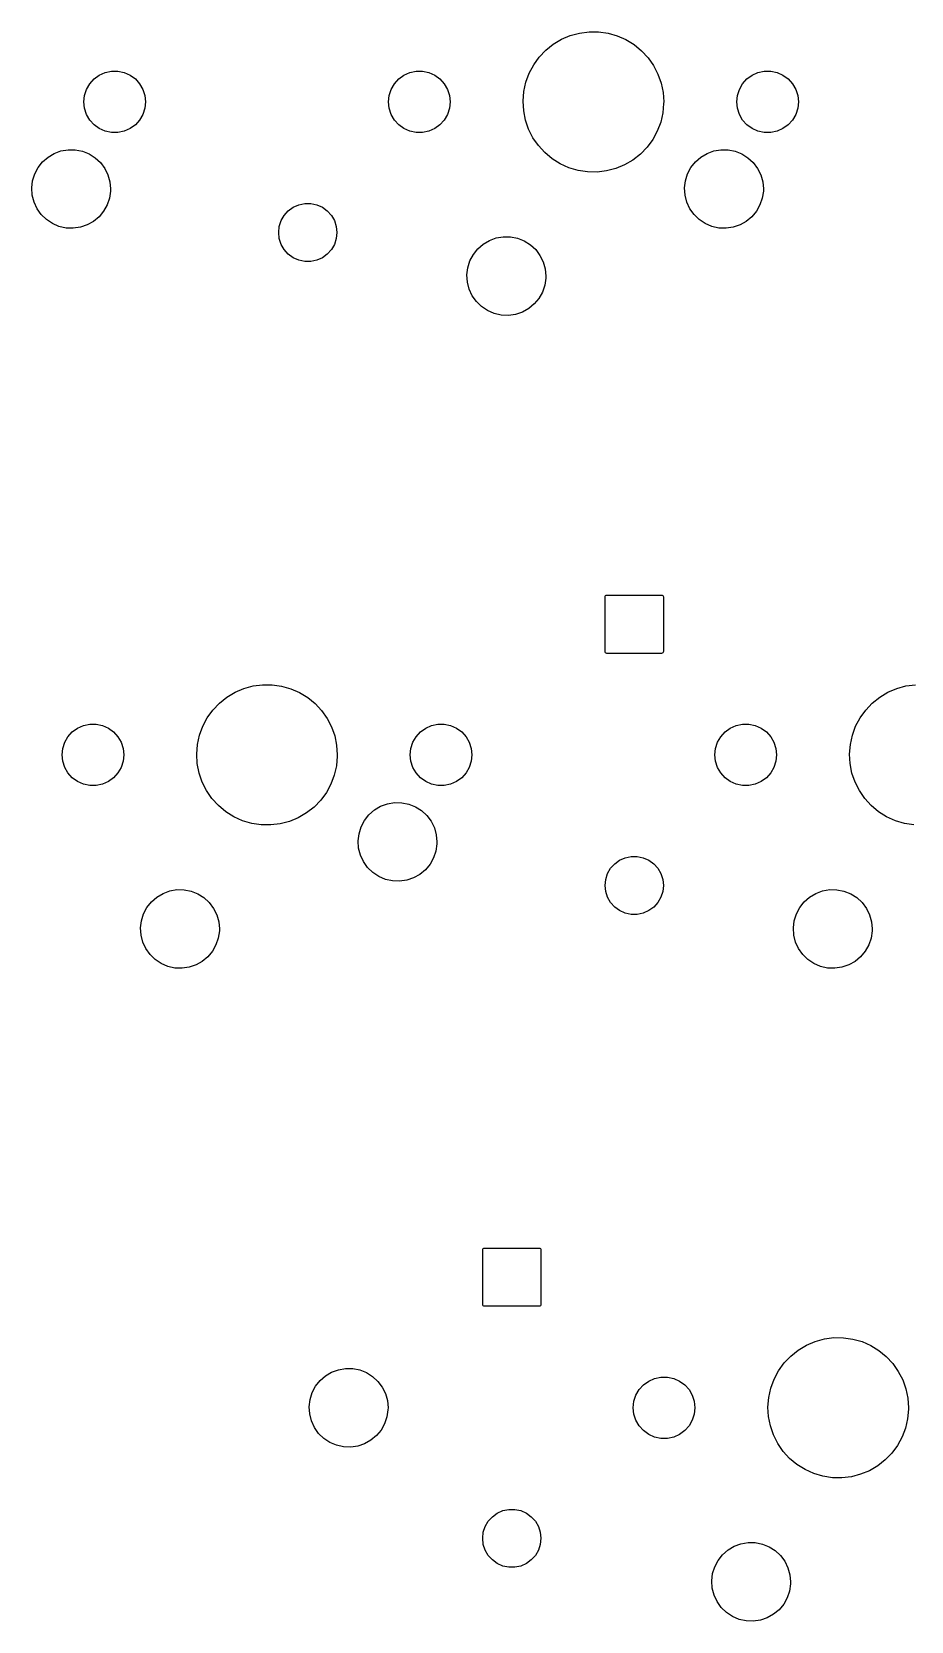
# Model space of a CAD drawing. Extents: x -119 to 120, y -47 to 51.
# Drawn here: x 31.24 to 56.9, y -44.33 to 2.05 of the extents above; entities that cross this region are included whole.
import ezdxf

# ---------------------------------------------------------------- set-up
doc = ezdxf.new("R2010")
doc.units = 0
doc.layers.add('BLACK', color=7, linetype='CONTINUOUS')

msp = doc.modelspace()

# ---------------------------------------------------------------- linework, layer by layer
at = {"layer": 'BLACK', "linetype": 'CONTINUOUS'}
for p, q in [((46.6943, 1.82656), (46.9508, 1.93597)), ((46.9508, 1.93597), (47.2198, 2.00956)), ((47.2198, 2.00956), (47.4963, 2.04595)), ((47.4963, 2.04595), (47.7751, 2.04449)), ((47.7751, 2.04449), (48.0512, 2.0052)), ((48.0512, 2.0052), (48.3194, 1.92881)), ((48.3194, 1.92881), (48.5748, 1.81672)), ((46.0454, 1.30672), (46.2374, 1.509)), ((46.2374, 1.509), (46.455, 1.68336)), ((46.455, 1.68336), (46.6943, 1.82656)), ((48.5748, 1.81672), (48.8125, 1.67101)), ((48.8125, 1.67101), (49.0283, 1.49439)), ((49.0283, 1.49439), (49.2181, 1.29011)), ((45.7522, 0.83381), (45.8827, 1.08026)), ((45.8827, 1.08026), (46.0454, 1.30672)), ((49.2181, 1.29011), (49.3785, 1.06195)), ((49.3785, 1.06195), (49.5064, 0.814153)), ((32.8328, 0.366063), (32.9269, 0.529007)), ((32.9269, 0.529007), (33.0528, 0.66883)), ((33.0528, 0.66883), (33.205, 0.779423)), ((33.205, 0.779423), (33.3769, 0.855951)), ((33.3769, 0.855951), (33.5609, 0.89507)), ((33.5609, 0.89507), (33.7491, 0.89507)), ((33.7491, 0.89507), (33.9331, 0.855951)), ((33.9331, 0.855951), (34.105, 0.779423)), ((34.105, 0.779423), (34.2572, 0.66883)), ((34.2572, 0.66883), (34.3831, 0.529007)), ((34.3831, 0.529007), (34.4772, 0.366063)), ((41.7228, 0.366063), (41.8169, 0.529007)), ((41.8169, 0.529007), (41.9428, 0.66883)), ((41.9428, 0.66883), (42.095, 0.779423)), ((42.095, 0.779423), (42.2669, 0.855951)), ((42.2669, 0.855951), (42.4509, 0.89507)), ((42.4509, 0.89507), (42.6391, 0.89507)), ((42.6391, 0.89507), (42.8231, 0.855951)), ((42.8231, 0.855951), (42.995, 0.779423)), ((42.995, 0.779423), (43.1472, 0.66883)), ((43.1472, 0.66883), (43.2731, 0.529007)), ((43.2731, 0.529007), (43.3672, 0.366063)), ((45.597, 0.29947), (45.6564, 0.571932)), ((45.6564, 0.571932), (45.7522, 0.83381)), ((49.5064, 0.814153), (49.5995, 0.551286)), ((49.5995, 0.551286), (49.656, 0.278217)), ((51.8828, 0.366063), (51.9769, 0.529007)), ((51.9769, 0.529007), (52.1028, 0.66883)), ((52.1028, 0.66883), (52.255, 0.779423)), ((52.255, 0.779423), (52.4269, 0.855951)), ((52.4269, 0.855951), (52.6109, 0.89507)), ((52.6109, 0.89507), (52.7991, 0.89507)), ((52.7991, 0.89507), (52.9831, 0.855951)), ((52.9831, 0.855951), (53.155, 0.779423)), ((53.155, 0.779423), (53.3072, 0.66883)), ((53.3072, 0.66883), (53.4331, 0.529007)), ((53.4331, 0.529007), (53.5272, 0.366063)), ((32.755, 0), (32.7747, 0.187121)), ((32.7747, -0.187121), (32.755, 0)), ((32.7747, 0.187121), (32.8328, 0.366063)), ((34.4772, 0.366063), (34.5353, 0.187121)), ((34.5353, 0.187121), (34.555, 0)), ((34.555, 0), (34.5353, -0.187121)), ((41.645, 0), (41.6647, 0.187121)), ((41.6647, -0.187121), (41.645, 0)), ((41.6647, 0.187121), (41.7228, 0.366063)), ((43.3672, 0.366063), (43.4253, 0.187121)), ((43.4253, 0.187121), (43.445, 0)), ((43.445, 0), (43.4253, -0.187121)), ((45.5751, 0.021467), (45.597, 0.29947)), ((45.5912, -0.256933), (45.5751, 0.021467)), ((49.656, 0.278217), (49.675, 0)), ((49.675, 0), (49.6745, -0.042932)), ((51.805, 0), (51.8247, 0.187121)), ((51.8247, -0.187121), (51.805, 0)), ((51.8247, 0.187121), (51.8828, 0.366063)), ((53.5272, 0.366063), (53.5853, 0.187121)), ((53.5853, 0.187121), (53.605, 0)), ((53.605, 0), (53.5853, -0.187121)), ((32.8328, -0.366063), (32.7747, -0.187121)), ((32.9269, -0.529007), (32.8328, -0.366063)), ((34.4772, -0.366063), (34.3831, -0.529007)), ((34.5353, -0.187121), (34.4772, -0.366063)), ((41.7228, -0.366063), (41.6647, -0.187121)), ((41.8169, -0.529007), (41.7228, -0.366063)), ((43.3672, -0.366063), (43.2731, -0.529007)), ((43.4253, -0.187121), (43.3672, -0.366063)), ((45.6449, -0.530579), (45.5912, -0.256933)), ((49.6498, -0.320691), (49.5875, -0.592515)), ((49.6745, -0.042932), (49.6498, -0.320691)), ((51.8828, -0.366063), (51.8247, -0.187121)), ((51.9769, -0.529007), (51.8828, -0.366063)), ((53.5272, -0.366063), (53.4331, -0.529007)), ((53.5853, -0.187121), (53.5272, -0.366063)), ((33.0528, -0.66883), (32.9269, -0.529007)), ((33.205, -0.779423), (33.0528, -0.66883)), ((33.3769, -0.855951), (33.205, -0.779423)), ((33.5609, -0.89507), (33.3769, -0.855951)), ((33.7491, -0.89507), (33.5609, -0.89507)), ((33.9331, -0.855951), (33.7491, -0.89507)), ((34.105, -0.779423), (33.9331, -0.855951)), ((34.2572, -0.66883), (34.105, -0.779423)), ((34.3831, -0.529007), (34.2572, -0.66883)), ((41.9428, -0.66883), (41.8169, -0.529007)), ((42.095, -0.779423), (41.9428, -0.66883)), ((42.2669, -0.855951), (42.095, -0.779423)), ((42.4509, -0.89507), (42.2669, -0.855951)), ((42.6391, -0.89507), (42.4509, -0.89507)), ((42.8231, -0.855951), (42.6391, -0.89507)), ((42.995, -0.779423), (42.8231, -0.855951)), ((43.1472, -0.66883), (42.995, -0.779423)), ((43.2731, -0.529007), (43.1472, -0.66883)), ((45.7352, -0.794407), (45.6449, -0.530579)), ((45.8605, -1.04353), (45.7352, -0.794407)), ((49.4889, -0.853376), (49.3559, -1.09844)), ((49.5875, -0.592515), (49.4889, -0.853376)), ((52.1028, -0.66883), (51.9769, -0.529007)), ((52.255, -0.779423), (52.1028, -0.66883)), ((52.4269, -0.855951), (52.255, -0.779423)), ((52.6109, -0.89507), (52.4269, -0.855951)), ((52.7991, -0.89507), (52.6109, -0.89507)), ((52.9831, -0.855951), (52.7991, -0.89507)), ((53.155, -0.779423), (52.9831, -0.855951)), ((53.3072, -0.66883), (53.155, -0.779423)), ((53.4331, -0.529007), (53.3072, -0.66883)), ((46.0184, -1.27335), (45.8605, -1.04353)), ((46.2061, -1.47961), (46.0184, -1.27335)), ((49.1908, -1.32319), (48.9967, -1.52345)), ((49.3559, -1.09844), (49.1908, -1.32319)), ((31.4205, -1.91366), (31.5508, -1.74839)), ((31.5508, -1.74839), (31.709, -1.60963)), ((31.709, -1.60963), (31.8899, -1.50203)), ((31.8899, -1.50203), (32.0874, -1.42918)), ((32.0874, -1.42918), (32.2948, -1.39355)), ((32.2948, -1.39355), (32.5052, -1.3963)), ((32.5052, -1.3963), (32.7116, -1.43736)), ((32.7116, -1.43736), (32.9071, -1.51534)), ((32.9071, -1.51534), (33.0851, -1.62764)), ((33.0851, -1.62764), (33.2396, -1.7705)), ((33.2396, -1.7705), (33.3655, -1.93913)), ((46.42, -1.65848), (46.2061, -1.47961)), ((46.6563, -1.80667), (46.42, -1.65848)), ((46.9104, -1.92143), (46.6563, -1.80667)), ((48.5365, -1.83621), (48.2789, -1.94293)), ((48.7773, -1.69551), (48.5365, -1.83621)), ((48.9967, -1.52345), (48.7773, -1.69551)), ((50.4705, -1.91366), (50.6008, -1.74839)), ((50.6008, -1.74839), (50.759, -1.60963)), ((50.759, -1.60963), (50.9399, -1.50203)), ((50.9399, -1.50203), (51.1374, -1.42918)), ((51.1374, -1.42918), (51.3448, -1.39355)), ((51.3448, -1.39355), (51.5552, -1.3963)), ((51.5552, -1.3963), (51.7616, -1.43736)), ((51.7616, -1.43736), (51.9571, -1.51534)), ((51.9571, -1.51534), (52.1351, -1.62764)), ((52.1351, -1.62764), (52.2896, -1.7705)), ((52.2896, -1.7705), (52.4155, -1.93913)), ((31.2354, -2.5099), (31.2601, -2.3009)), ((31.2601, -2.3009), (31.3225, -2.09991)), ((31.3225, -2.09991), (31.4205, -1.91366)), ((33.3655, -1.93913), (33.4586, -2.12788)), ((33.4586, -2.12788), (33.5157, -2.33043)), ((47.1778, -2.00063), (46.9104, -1.92143)), ((47.4535, -2.04281), (47.1778, -2.00063)), ((47.7323, -2.04719), (47.4535, -2.04281)), ((48.0091, -2.01369), (47.7323, -2.04719)), ((48.2789, -1.94293), (48.0091, -2.01369)), ((50.2854, -2.5099), (50.3101, -2.3009)), ((50.3101, -2.3009), (50.3725, -2.09991)), ((50.3725, -2.09991), (50.4705, -1.91366)), ((52.4155, -1.93913), (52.5086, -2.12788)), ((52.5086, -2.12788), (52.5657, -2.33043)), ((31.2492, -2.7199), (31.2354, -2.5099)), ((31.301, -2.92388), (31.2492, -2.7199)), ((33.5334, -2.60019), (33.5032, -2.80846)), ((33.5157, -2.33043), (33.535, -2.54)), ((33.535, -2.54), (33.5334, -2.60019)), ((50.2992, -2.7199), (50.2854, -2.5099)), ((50.351, -2.92388), (50.2992, -2.7199)), ((52.5834, -2.60019), (52.5532, -2.80846)), ((52.5657, -2.33043), (52.585, -2.54)), ((52.585, -2.54), (52.5834, -2.60019)), ((31.3891, -3.115), (31.301, -2.92388)), ((31.5105, -3.28686), (31.3891, -3.115)), ((33.3327, -3.19137), (33.1982, -3.35317)), ((33.4356, -3.00775), (33.3327, -3.19137)), ((33.5032, -2.80846), (33.4356, -3.00775)), ((38.603, -3.31038), (38.7219, -3.17833)), ((38.7219, -3.17833), (38.8656, -3.07388)), ((38.8656, -3.07388), (39.028, -3.0016)), ((39.028, -3.0016), (39.2018, -2.96466)), ((39.2018, -2.96466), (39.3795, -2.96466)), ((39.3795, -2.96466), (39.5533, -3.0016)), ((39.5533, -3.0016), (39.7156, -3.07388)), ((39.7156, -3.07388), (39.8594, -3.17833)), ((39.8594, -3.17833), (39.9783, -3.31038)), ((50.4391, -3.115), (50.351, -2.92388)), ((50.5605, -3.28686), (50.4391, -3.115)), ((52.3827, -3.19137), (52.2482, -3.35317)), ((52.4856, -3.00775), (52.3827, -3.19137)), ((52.5532, -2.80846), (52.4856, -3.00775)), ((31.6613, -3.43372), (31.5105, -3.28686)), ((31.8363, -3.55064), (31.6613, -3.43372)), ((32.0296, -3.63372), (31.8363, -3.55064)), ((32.2349, -3.68016), (32.0296, -3.63372)), ((32.4452, -3.68842), (32.2349, -3.68016)), ((32.6535, -3.65822), (32.4452, -3.68842)), ((32.8527, -3.59058), (32.6535, -3.65822)), ((33.0364, -3.48774), (32.8527, -3.59058)), ((33.1982, -3.35317), (33.0364, -3.48774)), ((38.4406, -3.81), (38.4592, -3.63327)), ((38.4592, -3.63327), (38.5141, -3.46427)), ((38.5141, -3.46427), (38.603, -3.31038)), ((39.9783, -3.31038), (40.0671, -3.46427)), ((40.0671, -3.46427), (40.1221, -3.63327)), ((40.1221, -3.63327), (40.1406, -3.81)), ((50.7113, -3.43372), (50.5605, -3.28686)), ((50.8863, -3.55064), (50.7113, -3.43372)), ((51.0796, -3.63372), (50.8863, -3.55064)), ((51.2849, -3.68016), (51.0796, -3.63372)), ((51.4952, -3.68842), (51.2849, -3.68016)), ((51.7035, -3.65822), (51.4952, -3.68842)), ((51.9027, -3.59058), (51.7035, -3.65822)), ((52.0864, -3.48774), (51.9027, -3.59058)), ((52.2482, -3.35317), (52.0864, -3.48774)), ((38.4592, -3.98672), (38.4406, -3.81)), ((38.5141, -4.15573), (38.4592, -3.98672)), ((38.603, -4.30962), (38.5141, -4.15573)), ((40.0671, -4.15573), (39.9783, -4.30962)), ((40.1221, -3.98672), (40.0671, -4.15573)), ((40.1406, -3.81), (40.1221, -3.98672)), ((44.2508, -4.28839), (44.409, -4.14963)), ((44.409, -4.14963), (44.5899, -4.04203)), ((44.5899, -4.04203), (44.7874, -3.96918)), ((44.7874, -3.96918), (44.9948, -3.93354)), ((44.9948, -3.93354), (45.2052, -3.9363)), ((45.2052, -3.9363), (45.4116, -3.97736)), ((45.4116, -3.97736), (45.6071, -4.05534)), ((45.6071, -4.05534), (45.7851, -4.16764)), ((45.7851, -4.16764), (45.9396, -4.3105)), ((38.7219, -4.44167), (38.603, -4.30962)), ((38.8656, -4.54612), (38.7219, -4.44167)), ((39.028, -4.6184), (38.8656, -4.54612)), ((39.2018, -4.65534), (39.028, -4.6184)), ((39.5533, -4.6184), (39.3795, -4.65534)), ((39.7156, -4.54612), (39.5533, -4.6184)), ((39.8594, -4.44167), (39.7156, -4.54612)), ((39.9783, -4.30962), (39.8594, -4.44167)), ((44.0225, -4.63991), (44.1205, -4.45366)), ((44.1205, -4.45366), (44.2508, -4.28839)), ((45.9396, -4.3105), (46.0655, -4.47913)), ((46.0655, -4.47913), (46.1586, -4.66788)), ((39.3795, -4.65534), (39.2018, -4.65534)), ((43.9354, -5.0499), (43.9601, -4.8409)), ((43.9492, -5.2599), (43.9354, -5.0499)), ((43.9601, -4.8409), (44.0225, -4.63991)), ((46.1586, -4.66788), (46.2157, -4.87043)), ((46.2157, -4.87043), (46.235, -5.08)), ((46.235, -5.08), (46.2334, -5.14019)), ((44.001, -5.46388), (43.9492, -5.2599)), ((44.0891, -5.655), (44.001, -5.46388)), ((46.1356, -5.54775), (46.0327, -5.73137)), ((46.2032, -5.34846), (46.1356, -5.54775)), ((46.2334, -5.14019), (46.2032, -5.34846)), ((44.2105, -5.82686), (44.0891, -5.655)), ((44.3613, -5.97372), (44.2105, -5.82686)), ((44.5363, -6.09064), (44.3613, -5.97372)), ((45.7364, -6.02774), (45.5527, -6.13058)), ((45.8982, -5.89317), (45.7364, -6.02774)), ((46.0327, -5.73137), (45.8982, -5.89317)), ((44.7296, -6.17371), (44.5363, -6.09064)), ((44.9349, -6.22016), (44.7296, -6.17371)), ((45.1452, -6.22842), (44.9349, -6.22016)), ((45.3535, -6.19822), (45.1452, -6.22842)), ((45.5527, -6.13058), (45.3535, -6.19822)), ((47.9656, -14.44), (47.9694, -14.4209)), ((47.9656, -16.04), (47.9656, -14.44)), ((47.9694, -14.4209), (47.9803, -14.4046)), ((47.9803, -14.4046), (47.9965, -14.3938)), ((47.9965, -14.3938), (48.0156, -14.39)), ((48.0156, -14.39), (49.6156, -14.39)), ((49.6156, -14.39), (49.6348, -14.3938)), ((49.6348, -14.3938), (49.651, -14.4046)), ((49.651, -14.4046), (49.6618, -14.4209)), ((49.6618, -14.4209), (49.6656, -14.44)), ((49.6656, -14.44), (49.6656, -16.04)), ((47.9694, -16.0591), (47.9656, -16.04)), ((47.9803, -16.0754), (47.9694, -16.0591)), ((47.9965, -16.0862), (47.9803, -16.0754)), ((48.0156, -16.09), (47.9965, -16.0862)), ((49.6156, -16.09), (48.0156, -16.09)), ((49.6348, -16.0862), (49.6156, -16.09)), ((49.651, -16.0754), (49.6348, -16.0862)), ((49.6618, -16.0591), (49.651, -16.0754)), ((49.6656, -16.04), (49.6618, -16.0591)), ((37.1693, -17.2234), (37.4258, -17.114)), ((37.4258, -17.114), (37.6948, -17.0404)), ((37.6948, -17.0404), (37.9713, -17.004)), ((37.9713, -17.004), (38.2501, -17.0055)), ((38.2501, -17.0055), (38.5262, -17.0448)), ((38.5262, -17.0448), (38.7944, -17.1212)), ((38.7944, -17.1212), (39.0498, -17.2333)), ((56.2193, -17.2234), (56.4758, -17.114)), ((56.4758, -17.114), (56.7448, -17.0404)), ((56.7448, -17.0404), (57.0213, -17.004)), ((36.5204, -17.7433), (36.7124, -17.541)), ((36.7124, -17.541), (36.93, -17.3666)), ((36.93, -17.3666), (37.1693, -17.2234)), ((39.0498, -17.2333), (39.2875, -17.379)), ((39.2875, -17.379), (39.5033, -17.5556)), ((39.5033, -17.5556), (39.6931, -17.7599)), ((55.5704, -17.7433), (55.7624, -17.541)), ((55.7624, -17.541), (55.98, -17.3666)), ((55.98, -17.3666), (56.2193, -17.2234)), ((36.2272, -18.2162), (36.3577, -17.9697)), ((36.3577, -17.9697), (36.5204, -17.7433)), ((39.6931, -17.7599), (39.8535, -17.988)), ((39.8535, -17.988), (39.9814, -18.2358)), ((55.2772, -18.2162), (55.4077, -17.9697)), ((55.4077, -17.9697), (55.5704, -17.7433)), ((32.1978, -18.6839), (32.2919, -18.521)), ((32.2919, -18.521), (32.4178, -18.3812)), ((32.4178, -18.3812), (32.57, -18.2706)), ((32.57, -18.2706), (32.7419, -18.194)), ((32.7419, -18.194), (32.9259, -18.1549)), ((32.9259, -18.1549), (33.1141, -18.1549)), ((33.1141, -18.1549), (33.2981, -18.194)), ((33.2981, -18.194), (33.47, -18.2706)), ((33.47, -18.2706), (33.6222, -18.3812)), ((33.6222, -18.3812), (33.7481, -18.521)), ((33.7481, -18.521), (33.8422, -18.6839)), ((36.072, -18.7505), (36.1314, -18.4781)), ((36.1314, -18.4781), (36.2272, -18.2162)), ((39.9814, -18.2358), (40.0745, -18.4987)), ((40.0745, -18.4987), (40.131, -18.7718)), ((42.3578, -18.6839), (42.4519, -18.521)), ((42.4519, -18.521), (42.5778, -18.3812)), ((42.5778, -18.3812), (42.73, -18.2706)), ((42.73, -18.2706), (42.9019, -18.194)), ((42.9019, -18.194), (43.0859, -18.1549)), ((43.0859, -18.1549), (43.2741, -18.1549)), ((43.2741, -18.1549), (43.4581, -18.194)), ((43.4581, -18.194), (43.63, -18.2706)), ((43.63, -18.2706), (43.7822, -18.3812)), ((43.7822, -18.3812), (43.9081, -18.521)), ((43.9081, -18.521), (44.0022, -18.6839)), ((51.2478, -18.6839), (51.3419, -18.521)), ((51.3419, -18.521), (51.4678, -18.3812)), ((51.4678, -18.3812), (51.62, -18.2706)), ((51.62, -18.2706), (51.7919, -18.194)), ((51.7919, -18.194), (51.9759, -18.1549)), ((51.9759, -18.1549), (52.1641, -18.1549)), ((52.1641, -18.1549), (52.3481, -18.194)), ((52.3481, -18.194), (52.52, -18.2706)), ((52.52, -18.2706), (52.6722, -18.3812)), ((52.6722, -18.3812), (52.7981, -18.521)), ((52.7981, -18.521), (52.8922, -18.6839)), ((55.122, -18.7505), (55.1814, -18.4781)), ((55.1814, -18.4781), (55.2772, -18.2162)), ((32.12, -19.05), (32.1397, -18.8629)), ((32.1397, -18.8629), (32.1978, -18.6839)), ((33.8422, -18.6839), (33.9003, -18.8629)), ((33.9003, -18.8629), (33.92, -19.05)), ((36.0501, -19.0285), (36.072, -18.7505)), ((40.131, -18.7718), (40.15, -19.05)), ((42.28, -19.05), (42.2997, -18.8629)), ((42.2997, -18.8629), (42.3578, -18.6839)), ((44.0022, -18.6839), (44.0603, -18.8629)), ((44.0603, -18.8629), (44.08, -19.05)), ((51.17, -19.05), (51.1897, -18.8629)), ((51.1897, -18.8629), (51.2478, -18.6839)), ((52.8922, -18.6839), (52.9503, -18.8629)), ((52.9503, -18.8629), (52.97, -19.05)), ((55.1001, -19.0285), (55.122, -18.7505)), ((32.1397, -19.2371), (32.12, -19.05)), ((32.1978, -19.4161), (32.1397, -19.2371)), ((32.2919, -19.579), (32.1978, -19.4161)), ((33.8422, -19.4161), (33.7481, -19.579)), ((33.9003, -19.2371), (33.8422, -19.4161)), ((33.92, -19.05), (33.9003, -19.2371)), ((36.0662, -19.3069), (36.0501, -19.0285)), ((36.1199, -19.5806), (36.0662, -19.3069)), ((40.1248, -19.3707), (40.0625, -19.6425)), ((40.1495, -19.0929), (40.1248, -19.3707)), ((40.15, -19.05), (40.1495, -19.0929)), ((42.2997, -19.2371), (42.28, -19.05)), ((42.3578, -19.4161), (42.2997, -19.2371)), ((42.4519, -19.579), (42.3578, -19.4161)), ((44.0022, -19.4161), (43.9081, -19.579)), ((44.0603, -19.2371), (44.0022, -19.4161)), ((44.08, -19.05), (44.0603, -19.2371)), ((51.1897, -19.2371), (51.17, -19.05)), ((51.2478, -19.4161), (51.1897, -19.2371)), ((51.3419, -19.579), (51.2478, -19.4161)), ((52.8922, -19.4161), (52.7981, -19.579)), ((52.9503, -19.2371), (52.8922, -19.4161)), ((52.97, -19.05), (52.9503, -19.2371)), ((55.1162, -19.3069), (55.1001, -19.0285)), ((55.1699, -19.5806), (55.1162, -19.3069)), ((32.4178, -19.7188), (32.2919, -19.579)), ((32.57, -19.8294), (32.4178, -19.7188)), ((32.7419, -19.906), (32.57, -19.8294)), ((32.9259, -19.9451), (32.7419, -19.906)), ((33.2981, -19.906), (33.1141, -19.9451)), ((33.47, -19.8294), (33.2981, -19.906)), ((33.6222, -19.7188), (33.47, -19.8294)), ((33.7481, -19.579), (33.6222, -19.7188)), ((36.2102, -19.8444), (36.1199, -19.5806)), ((36.3355, -20.0935), (36.2102, -19.8444)), ((39.9639, -19.9034), (39.8309, -20.1484)), ((40.0625, -19.6425), (39.9639, -19.9034)), ((42.5778, -19.7188), (42.4519, -19.579)), ((42.73, -19.8294), (42.5778, -19.7188)), ((42.9019, -19.906), (42.73, -19.8294)), ((43.0859, -19.9451), (42.9019, -19.906)), ((43.4581, -19.906), (43.2741, -19.9451)), ((43.63, -19.8294), (43.4581, -19.906)), ((43.7822, -19.7188), (43.63, -19.8294)), ((43.9081, -19.579), (43.7822, -19.7188)), ((51.4678, -19.7188), (51.3419, -19.579)), ((51.62, -19.8294), (51.4678, -19.7188)), ((51.7919, -19.906), (51.62, -19.8294)), ((51.9759, -19.9451), (51.7919, -19.906)), ((52.3481, -19.906), (52.1641, -19.9451)), ((52.52, -19.8294), (52.3481, -19.906)), ((52.6722, -19.7188), (52.52, -19.8294)), ((52.7981, -19.579), (52.6722, -19.7188)), ((55.2602, -19.8444), (55.1699, -19.5806)), ((55.3855, -20.0935), (55.2602, -19.8444)), ((33.1141, -19.9451), (32.9259, -19.9451)), ((36.4934, -20.3234), (36.3355, -20.0935)), ((36.6811, -20.5296), (36.4934, -20.3234)), ((39.6658, -20.3732), (39.4717, -20.5734)), ((39.8309, -20.1484), (39.6658, -20.3732)), ((43.2741, -19.9451), (43.0859, -19.9451)), ((52.1641, -19.9451), (51.9759, -19.9451)), ((55.5434, -20.3234), (55.3855, -20.0935)), ((55.7311, -20.5296), (55.5434, -20.3234)), ((36.895, -20.7085), (36.6811, -20.5296)), ((37.1313, -20.8567), (36.895, -20.7085)), ((37.3854, -20.9714), (37.1313, -20.8567)), ((39.2523, -20.7455), (39.0115, -20.8862)), ((39.4717, -20.5734), (39.2523, -20.7455)), ((40.9455, -20.9637), (41.0758, -20.7984)), ((41.0758, -20.7984), (41.234, -20.6596)), ((41.234, -20.6596), (41.4149, -20.552)), ((41.4149, -20.552), (41.6124, -20.4792)), ((41.6124, -20.4792), (41.8198, -20.4435)), ((41.8198, -20.4435), (42.0302, -20.4463)), ((42.0302, -20.4463), (42.2366, -20.4874)), ((42.2366, -20.4874), (42.4321, -20.5653)), ((42.4321, -20.5653), (42.6101, -20.6776)), ((42.6101, -20.6776), (42.7646, -20.8205)), ((42.7646, -20.8205), (42.8905, -20.9891)), ((55.945, -20.7085), (55.7311, -20.5296)), ((56.1813, -20.8567), (55.945, -20.7085)), ((56.4354, -20.9714), (56.1813, -20.8567)), ((37.6528, -21.0506), (37.3854, -20.9714)), ((37.9285, -21.0928), (37.6528, -21.0506)), ((38.2073, -21.0972), (37.9285, -21.0928)), ((38.4841, -21.0637), (38.2073, -21.0972)), ((38.7539, -20.9929), (38.4841, -21.0637)), ((39.0115, -20.8862), (38.7539, -20.9929)), ((40.7851, -21.3509), (40.8475, -21.1499)), ((40.8475, -21.1499), (40.9455, -20.9637)), ((42.8905, -20.9891), (42.9836, -21.1779)), ((42.9836, -21.1779), (43.0407, -21.3804)), ((56.7028, -21.0506), (56.4354, -20.9714)), ((56.9785, -21.0928), (56.7028, -21.0506)), ((40.7604, -21.5599), (40.7851, -21.3509)), ((40.7742, -21.7699), (40.7604, -21.5599)), ((40.826, -21.9739), (40.7742, -21.7699)), ((43.0584, -21.6502), (43.0282, -21.8585)), ((43.0407, -21.3804), (43.06, -21.59)), ((43.06, -21.59), (43.0584, -21.6502)), ((40.9141, -22.165), (40.826, -21.9739)), ((41.0355, -22.3369), (40.9141, -22.165)), ((42.8577, -22.2414), (42.7232, -22.4032)), ((42.9606, -22.0577), (42.8577, -22.2414)), ((43.0282, -21.8585), (42.9606, -22.0577)), ((48.128, -22.3604), (48.2469, -22.2283)), ((48.2469, -22.2283), (48.3906, -22.1239)), ((48.3906, -22.1239), (48.553, -22.0516)), ((48.553, -22.0516), (48.7268, -22.0147)), ((48.7268, -22.0147), (48.9045, -22.0147)), ((48.9045, -22.0147), (49.0783, -22.0516)), ((49.0783, -22.0516), (49.2406, -22.1239)), ((49.2406, -22.1239), (49.3844, -22.2283)), ((49.3844, -22.2283), (49.5033, -22.3604)), ((41.1863, -22.4837), (41.0355, -22.3369)), ((41.3613, -22.6006), (41.1863, -22.4837)), ((41.5546, -22.6837), (41.3613, -22.6006)), ((41.7599, -22.7302), (41.5546, -22.6837)), ((42.1785, -22.7082), (41.9702, -22.7384)), ((42.3777, -22.6406), (42.1785, -22.7082)), ((42.5614, -22.5377), (42.3777, -22.6406)), ((42.7232, -22.4032), (42.5614, -22.5377)), ((47.9656, -22.86), (47.9842, -22.6833)), ((47.9842, -22.6833), (48.0391, -22.5143)), ((48.0391, -22.5143), (48.128, -22.3604)), ((49.5033, -22.3604), (49.5921, -22.5143)), ((49.5921, -22.5143), (49.6471, -22.6833)), ((49.6471, -22.6833), (49.6656, -22.86)), ((34.884, -23.1996), (35.0649, -23.092)), ((35.0649, -23.092), (35.2624, -23.0192)), ((35.2624, -23.0192), (35.4698, -22.9835)), ((35.4698, -22.9835), (35.6802, -22.9863)), ((35.6802, -22.9863), (35.8866, -23.0274)), ((35.8866, -23.0274), (36.0821, -23.1053)), ((36.0821, -23.1053), (36.2601, -23.2176)), ((41.9702, -22.7384), (41.7599, -22.7302)), ((47.9842, -23.0367), (47.9656, -22.86)), ((48.0391, -23.2057), (47.9842, -23.0367)), ((49.6471, -23.0367), (49.5921, -23.2057)), ((49.6656, -22.86), (49.6471, -23.0367)), ((53.934, -23.1996), (54.1149, -23.092)), ((54.1149, -23.092), (54.3124, -23.0192)), ((54.3124, -23.0192), (54.5198, -22.9835)), ((54.5198, -22.9835), (54.7302, -22.9863)), ((54.7302, -22.9863), (54.9366, -23.0274)), ((54.9366, -23.0274), (55.1321, -23.1053)), ((55.1321, -23.1053), (55.3101, -23.2176)), ((34.4975, -23.6899), (34.5955, -23.5037)), ((34.5955, -23.5037), (34.7258, -23.3384)), ((34.7258, -23.3384), (34.884, -23.1996)), ((36.2601, -23.2176), (36.4146, -23.3605)), ((36.4146, -23.3605), (36.5405, -23.5291)), ((36.5405, -23.5291), (36.6336, -23.7179)), ((48.128, -23.3596), (48.0391, -23.2057)), ((48.2469, -23.4917), (48.128, -23.3596)), ((48.3906, -23.5961), (48.2469, -23.4917)), ((48.553, -23.6684), (48.3906, -23.5961)), ((49.2406, -23.5961), (49.0783, -23.6684)), ((49.3844, -23.4917), (49.2406, -23.5961)), ((49.5033, -23.3596), (49.3844, -23.4917)), ((49.5921, -23.2057), (49.5033, -23.3596)), ((53.5475, -23.6899), (53.6455, -23.5037)), ((53.6455, -23.5037), (53.7758, -23.3384)), ((53.7758, -23.3384), (53.934, -23.1996)), ((55.3101, -23.2176), (55.4646, -23.3605)), ((55.4646, -23.3605), (55.5905, -23.5291)), ((55.5905, -23.5291), (55.6836, -23.7179)), ((34.4104, -24.0999), (34.4351, -23.8909)), ((34.4242, -24.3099), (34.4104, -24.0999)), ((34.4351, -23.8909), (34.4975, -23.6899)), ((36.6336, -23.7179), (36.6907, -23.9204)), ((36.6907, -23.9204), (36.71, -24.13)), ((48.7268, -23.7053), (48.553, -23.6684)), ((48.9045, -23.7053), (48.7268, -23.7053)), ((49.0783, -23.6684), (48.9045, -23.7053)), ((53.4604, -24.0999), (53.4851, -23.8909)), ((53.4742, -24.3099), (53.4604, -24.0999)), ((53.4851, -23.8909), (53.5475, -23.6899)), ((55.6836, -23.7179), (55.7407, -23.9204)), ((55.7407, -23.9204), (55.76, -24.13)), ((34.476, -24.5139), (34.4242, -24.3099)), ((34.5641, -24.705), (34.476, -24.5139)), ((36.6782, -24.3985), (36.6106, -24.5977)), ((36.7084, -24.1902), (36.6782, -24.3985)), ((36.71, -24.13), (36.7084, -24.1902)), ((53.526, -24.5139), (53.4742, -24.3099)), ((53.6141, -24.705), (53.526, -24.5139)), ((55.7282, -24.3985), (55.6606, -24.5977)), ((55.7584, -24.1902), (55.7282, -24.3985)), ((55.76, -24.13), (55.7584, -24.1902)), ((34.6855, -24.8769), (34.5641, -24.705)), ((34.8363, -25.0237), (34.6855, -24.8769)), ((35.0113, -25.1406), (34.8363, -25.0237)), ((36.3732, -24.9432), (36.2114, -25.0777)), ((36.5077, -24.7814), (36.3732, -24.9432)), ((36.6106, -24.5977), (36.5077, -24.7814)), ((53.7355, -24.8769), (53.6141, -24.705)), ((53.8863, -25.0237), (53.7355, -24.8769)), ((54.0613, -25.1406), (53.8863, -25.0237)), ((55.4232, -24.9432), (55.2614, -25.0777)), ((55.5577, -24.7814), (55.4232, -24.9432)), ((55.6606, -24.5977), (55.5577, -24.7814)), ((35.2046, -25.2237), (35.0113, -25.1406)), ((35.4099, -25.2702), (35.2046, -25.2237)), ((35.6202, -25.2784), (35.4099, -25.2702)), ((35.8285, -25.2482), (35.6202, -25.2784)), ((36.0277, -25.1806), (35.8285, -25.2482)), ((36.2114, -25.0777), (36.0277, -25.1806)), ((54.2546, -25.2237), (54.0613, -25.1406)), ((54.4599, -25.2702), (54.2546, -25.2237)), ((54.6702, -25.2784), (54.4599, -25.2702)), ((54.8785, -25.2482), (54.6702, -25.2784)), ((55.0777, -25.1806), (54.8785, -25.2482)), ((55.2614, -25.0777), (55.0777, -25.1806)), ((44.3937, -33.49), (44.3976, -33.4709)), ((44.3937, -35.09), (44.3937, -33.49)), ((44.3976, -33.4709), (44.4084, -33.4546)), ((44.4084, -33.4546), (44.4246, -33.4438)), ((44.4246, -33.4438), (44.4438, -33.44)), ((44.4438, -33.44), (46.0437, -33.44)), ((46.0437, -33.44), (46.0629, -33.4438)), ((46.0629, -33.4438), (46.0791, -33.4546)), ((46.0791, -33.4546), (46.0899, -33.4709)), ((46.0899, -33.4709), (46.0938, -33.49)), ((46.0938, -33.49), (46.0938, -35.09)), ((44.3976, -35.1091), (44.3937, -35.09)), ((44.4084, -35.1254), (44.3976, -35.1091)), ((44.4246, -35.1362), (44.4084, -35.1254)), ((44.4438, -35.14), (44.4246, -35.1362)), ((46.0437, -35.14), (44.4438, -35.14)), ((46.0629, -35.1362), (46.0437, -35.14)), ((46.0791, -35.1254), (46.0629, -35.1362)), ((46.0899, -35.1091), (46.0791, -35.1254)), ((46.0938, -35.09), (46.0899, -35.1091)), ((53.8381, -36.2734), (54.0946, -36.164)), ((54.0946, -36.164), (54.3636, -36.0904)), ((54.3636, -36.0904), (54.64, -36.054)), ((54.64, -36.054), (54.9189, -36.0555)), ((54.9189, -36.0555), (55.195, -36.0948)), ((55.195, -36.0948), (55.4632, -36.1712)), ((55.4632, -36.1712), (55.7185, -36.2833)), ((53.1892, -36.7933), (53.3812, -36.591)), ((53.3812, -36.591), (53.5988, -36.4166)), ((53.5988, -36.4166), (53.8381, -36.2734)), ((55.7185, -36.2833), (55.9563, -36.429)), ((55.9563, -36.429), (56.1721, -36.6056)), ((56.1721, -36.6056), (56.3619, -36.8099)), ((39.8053, -37.1696), (39.9862, -37.062)), ((39.9862, -37.062), (40.1836, -36.9892)), ((40.1836, -36.9892), (40.391, -36.9535)), ((40.391, -36.9535), (40.6015, -36.9563)), ((40.6015, -36.9563), (40.8079, -36.9974)), ((40.8079, -36.9974), (41.0033, -37.0753)), ((41.0033, -37.0753), (41.1813, -37.1876)), ((52.896, -37.2662), (53.0265, -37.0197)), ((53.0265, -37.0197), (53.1892, -36.7933)), ((56.3619, -36.8099), (56.5222, -37.038)), ((56.5222, -37.038), (56.6501, -37.2858)), ((39.4188, -37.6599), (39.5168, -37.4737)), ((39.5168, -37.4737), (39.6471, -37.3084)), ((39.6471, -37.3084), (39.8053, -37.1696)), ((41.1813, -37.1876), (41.3359, -37.3305)), ((41.3359, -37.3305), (41.4618, -37.4991)), ((41.4618, -37.4991), (41.5549, -37.6879)), ((48.9606, -37.571), (49.0865, -37.4312)), ((49.0865, -37.4312), (49.2387, -37.3206)), ((49.2387, -37.3206), (49.4106, -37.244)), ((49.4106, -37.244), (49.5947, -37.2049)), ((49.5947, -37.2049), (49.7828, -37.2049)), ((49.7828, -37.2049), (49.9669, -37.244)), ((49.9669, -37.244), (50.1387, -37.3206)), ((50.1387, -37.3206), (50.291, -37.4312)), ((50.291, -37.4312), (50.4169, -37.571)), ((52.7407, -37.8005), (52.8001, -37.5281)), ((52.8001, -37.5281), (52.896, -37.2662)), ((56.6501, -37.2858), (56.7432, -37.5487)), ((56.7432, -37.5487), (56.7998, -37.8218)), ((39.3316, -38.0699), (39.3564, -37.8609)), ((39.3564, -37.8609), (39.4188, -37.6599)), ((41.5549, -37.6879), (41.612, -37.8904)), ((41.612, -37.8904), (41.6313, -38.1)), ((48.7888, -38.1), (48.8084, -37.9129)), ((48.8084, -37.9129), (48.8666, -37.7339)), ((48.8666, -37.7339), (48.9606, -37.571)), ((50.4169, -37.571), (50.5109, -37.7339)), ((50.5109, -37.7339), (50.5691, -37.9129)), ((50.5691, -37.9129), (50.5887, -38.1)), ((52.7189, -38.0785), (52.7407, -37.8005)), ((56.7998, -37.8218), (56.8187, -38.1)), ((39.3454, -38.2799), (39.3316, -38.0699)), ((39.3972, -38.4839), (39.3454, -38.2799)), ((39.4853, -38.675), (39.3972, -38.4839)), ((41.5995, -38.3685), (41.5318, -38.5677)), ((41.6297, -38.1602), (41.5995, -38.3685)), ((41.6313, -38.1), (41.6297, -38.1602)), ((48.8084, -38.2871), (48.7888, -38.1)), ((48.8666, -38.4661), (48.8084, -38.2871)), ((48.9606, -38.629), (48.8666, -38.4661)), ((50.5109, -38.4661), (50.4169, -38.629)), ((50.5691, -38.2871), (50.5109, -38.4661)), ((50.5887, -38.1), (50.5691, -38.2871)), ((52.7349, -38.3569), (52.7189, -38.0785)), ((52.7886, -38.6306), (52.7349, -38.3569)), ((56.7935, -38.4207), (56.7313, -38.6925)), ((56.8183, -38.1429), (56.7935, -38.4207)), ((56.8187, -38.1), (56.8183, -38.1429)), ((39.6068, -38.8469), (39.4853, -38.675)), ((39.7575, -38.9937), (39.6068, -38.8469)), ((41.2944, -38.9132), (41.1326, -39.0477)), ((41.429, -38.7514), (41.2944, -38.9132)), ((41.5318, -38.5677), (41.429, -38.7514)), ((49.0865, -38.7688), (48.9606, -38.629)), ((49.2387, -38.8794), (49.0865, -38.7688)), ((49.4106, -38.956), (49.2387, -38.8794)), ((50.1387, -38.8794), (49.9669, -38.956)), ((50.291, -38.7688), (50.1387, -38.8794)), ((50.4169, -38.629), (50.291, -38.7688)), ((52.8789, -38.8944), (52.7886, -38.6306)), ((53.0042, -39.1435), (52.8789, -38.8944)), ((56.6327, -38.9534), (56.4996, -39.1984)), ((56.7313, -38.6925), (56.6327, -38.9534)), ((39.9325, -39.1106), (39.7575, -38.9937)), ((40.1259, -39.1937), (39.9325, -39.1106)), ((40.3311, -39.2402), (40.1259, -39.1937)), ((40.5414, -39.2484), (40.3311, -39.2402)), ((40.7497, -39.2182), (40.5414, -39.2484)), ((40.949, -39.1506), (40.7497, -39.2182)), ((41.1326, -39.0477), (40.949, -39.1506)), ((49.5947, -38.9951), (49.4106, -38.956)), ((49.7828, -38.9951), (49.5947, -38.9951)), ((49.9669, -38.956), (49.7828, -38.9951)), ((53.1622, -39.3734), (53.0042, -39.1435)), ((53.3499, -39.5796), (53.1622, -39.3734)), ((56.4996, -39.1984), (56.3345, -39.4232)), ((53.5638, -39.7585), (53.3499, -39.5796)), ((53.8, -39.9067), (53.5638, -39.7585)), ((55.921, -39.7955), (55.6803, -39.9362)), ((56.1405, -39.6234), (55.921, -39.7955)), ((56.3345, -39.4232), (56.1405, -39.6234)), ((54.0542, -40.0214), (53.8, -39.9067)), ((54.3216, -40.1006), (54.0542, -40.0214)), ((54.5972, -40.1428), (54.3216, -40.1006)), ((54.876, -40.1472), (54.5972, -40.1428)), ((55.1529, -40.1137), (54.876, -40.1472)), ((55.4226, -40.0429), (55.1529, -40.1137)), ((55.6803, -39.9362), (55.4226, -40.0429)), ((44.675, -41.2783), (44.8188, -41.1739)), ((44.8188, -41.1739), (44.9811, -41.1016)), ((44.9811, -41.1016), (45.1549, -41.0647)), ((45.1549, -41.0647), (45.3326, -41.0647)), ((45.3326, -41.0647), (45.5064, -41.1016)), ((45.5064, -41.1016), (45.6687, -41.1739)), ((45.6687, -41.1739), (45.8125, -41.2783)), ((44.3937, -41.91), (44.4123, -41.7333)), ((44.4123, -41.7333), (44.4672, -41.5643)), ((44.4672, -41.5643), (44.5561, -41.4104)), ((44.5561, -41.4104), (44.675, -41.2783)), ((45.8125, -41.2783), (45.9314, -41.4104)), ((45.9314, -41.4104), (46.0203, -41.5643)), ((46.0203, -41.5643), (46.0752, -41.7333)), ((46.0752, -41.7333), (46.0938, -41.91)), ((44.4123, -42.0867), (44.3937, -41.91)), ((44.4672, -42.2557), (44.4123, -42.0867)), ((46.0752, -42.0867), (46.0203, -42.2557)), ((46.0938, -41.91), (46.0752, -42.0867)), ((51.5528, -42.2496), (51.7337, -42.142)), ((51.7337, -42.142), (51.9311, -42.0692)), ((51.9311, -42.0692), (52.1385, -42.0335)), ((52.1385, -42.0335), (52.349, -42.0363)), ((52.349, -42.0363), (52.5554, -42.0774)), ((52.5554, -42.0774), (52.7508, -42.1553)), ((52.7508, -42.1553), (52.9288, -42.2676)), ((44.5561, -42.4096), (44.4672, -42.2557)), ((44.675, -42.5417), (44.5561, -42.4096)), ((44.8188, -42.6461), (44.675, -42.5417)), ((44.9811, -42.7184), (44.8188, -42.6461)), ((45.6687, -42.6461), (45.5064, -42.7184)), ((45.8125, -42.5417), (45.6687, -42.6461)), ((45.9314, -42.4096), (45.8125, -42.5417)), ((46.0203, -42.2557), (45.9314, -42.4096)), ((51.1663, -42.7399), (51.2643, -42.5537)), ((51.2643, -42.5537), (51.3946, -42.3884)), ((51.3946, -42.3884), (51.5528, -42.2496)), ((52.9288, -42.2676), (53.0834, -42.4105)), ((53.0834, -42.4105), (53.2093, -42.5791)), ((53.2093, -42.5791), (53.3024, -42.7679)), ((45.1549, -42.7553), (44.9811, -42.7184)), ((45.3326, -42.7553), (45.1549, -42.7553)), ((45.5064, -42.7184), (45.3326, -42.7553)), ((51.0791, -43.1499), (51.1039, -42.9409)), ((51.1039, -42.9409), (51.1663, -42.7399)), ((53.3024, -42.7679), (53.3595, -42.9704)), ((53.3595, -42.9704), (53.3787, -43.18)), ((51.0929, -43.3599), (51.0791, -43.1499)), ((51.1447, -43.5639), (51.0929, -43.3599)), ((51.2328, -43.755), (51.1447, -43.5639)), ((53.347, -43.4485), (53.2793, -43.6477)), ((53.3772, -43.2402), (53.347, -43.4485)), ((53.3787, -43.18), (53.3772, -43.2402)), ((51.3543, -43.9269), (51.2328, -43.755)), ((51.505, -44.0737), (51.3543, -43.9269)), ((53.0419, -43.9932), (52.8801, -44.1277)), ((53.1765, -43.8314), (53.0419, -43.9932)), ((53.2793, -43.6477), (53.1765, -43.8314)), ((51.68, -44.1906), (51.505, -44.0737)), ((51.8734, -44.2737), (51.68, -44.1906)), ((52.0786, -44.3202), (51.8734, -44.2737)), ((52.2889, -44.3284), (52.0786, -44.3202)), ((52.4972, -44.2982), (52.2889, -44.3284)), ((52.6965, -44.2306), (52.4972, -44.2982)), ((52.8801, -44.1277), (52.6965, -44.2306))]:
    msp.add_line(p, q, dxfattribs=at)

doc.saveas('drawing.dxf')
